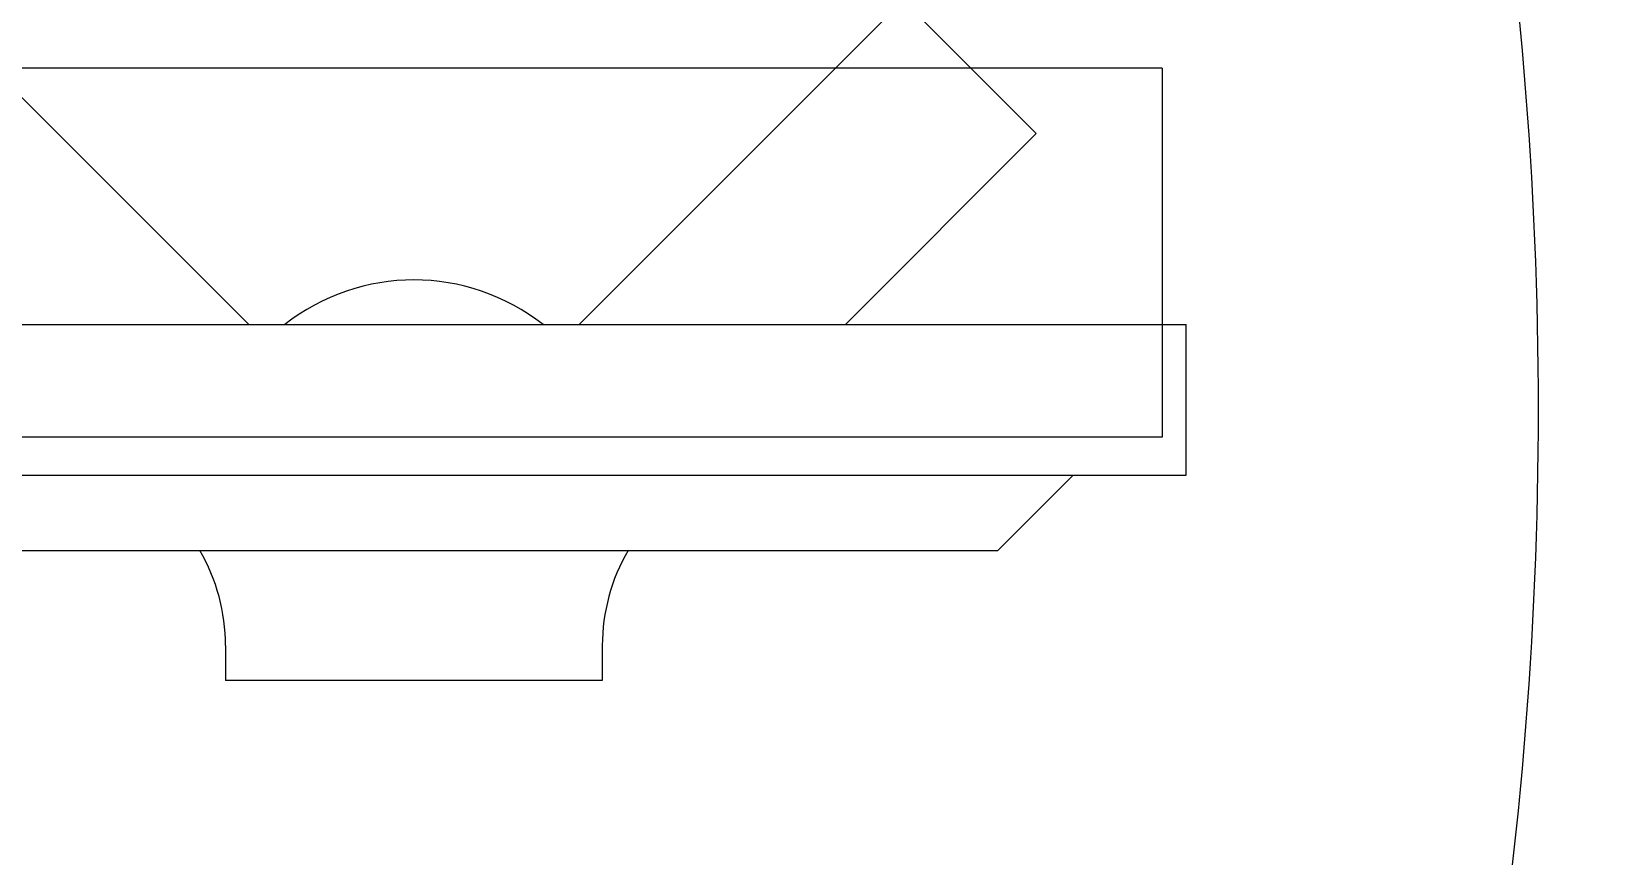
# Model space of a CAD drawing. Header units: millimetres. Extents: x -2143172 to 5255, y -610845 to 279739.
# Drawn here: x -1258887.3 to -1258471.6, y -23773.2 to -23554.4 of the extents above; entities that cross this region are included whole.
import ezdxf

# ---------------------------------------------------------------- set-up
doc = ezdxf.new("R2010")
doc.units = ezdxf.units.MM
doc.header["$LTSCALE"] = 30
doc.linetypes.add('HIDDEN', pattern=[9.524999999999999, 6.35, -3.175])
doc.layers.get('0').update_dxf_attribs({"lineweight": 5})
doc.layers.add('LOADING', color=163, linetype='Continuous', lineweight=5)
doc.layers.add('Title', color=7, linetype='Continuous', lineweight=5)
doc.styles.get("Standard").update_dxf_attribs({"font": ''})
doc.styles.get('Standard').set_extended_font_data('@Arial Unicode MS')

# ---------------------------------------------------------------- blocks, each defined once
blk = doc.blocks.new('GF21018-P')
at = {"color": 0}
blk.add_arc((-0.0001010474000793, -0.5294775460345988), 1.069482816835118, 80.36711584008485, 99.63288415991525, dxfattribs=at)
blk = doc.blocks.new('ITCWLS1-P')
for p, q in [((-0.3050894508816963, 0.4300000000222903, 5.3202569e-09), (-0.305089450880502, 0.0200000000222894, 5.3430671e-09)), ((-0.2650894508826422, 0.4300000000221987, 5.3142759e-09), (-0.2650894508814479, 0.0200000000221979, 5.3370861e-09)), ((-0.3250894508822464, 0.3800000000194237, 5.3257268e-09), (-0.3250894508808251, 0.0700000000252438, 5.3435783e-09)), ((-0.3250894508808251, 0.0700000000252438, 5.3435783e-09), (-0.3050894508804343, 0.0500000000247632, 5.3415795e-09)), ((-0.305089450880502, 0.0200000000222894, 5.3430671e-09), (-0.2650894508814479, 0.0200000000221979, 5.3370861e-09))]:
    blk.add_line(p, q)
at = {"color": 8, "linetype": 'HIDDEN'}
for p, q in [((-0.2949999999691499, 0.0263850739975168), (-0.2949999999145802, 0.4093850740064229)), ((-0.1969999999964784, 0.0263850739866029), (-0.1969999999455467, 0.4093850739918707)), ((-0.1969999999964784, 0.0263850739866029), (-0.2949999999727879, 0.0263850739975168))]:
    blk.add_line(p, q, dxfattribs=at)
at = {"color": 1, "extrusion": (2.482809e-10, 3.18408e-10, -1)}
blk.add_line((-0.2650894508821587, 0.2688120620979006), (-0.1790704612763825, 0.3548310517032291), dxfattribs=at)
at = {"color": 1}
for p, q in [((-0.3503228691952465, 0.2750000000221888), (-0.3596121910766719, 0.2750000000221888)), ((-0.3596121910766719, 0.1750000000221945), (-0.3596121910766719, 0.2750000000221888)), ((-0.350322869195243, 0.1750000000221945), (-0.3596121910766719, 0.1750000000221945))]:
    blk.add_line(p, q, dxfattribs=at)
at = {"color": 1, "extrusion": (2.482809e-10, -3.18408e-10, -1)}
for p, q in [((-0.2650894508819313, 0.1811879379462553), (-0.1790704612763826, 0.0951689483411542)), ((-0.2650894508817466, 0.1104772598276042), (-0.2144258003356193, 0.0598136092817398)), ((-0.1790704612763826, 0.0951689483411542), (-0.2144258003356193, 0.0598136092817398))]:
    blk.add_line(p, q, dxfattribs=at)
at = {"color": 1}
for centre, radius, start, end in [((-0.3503228691952465, 0.325000000022186), 0.05, 270, 300.3093402528993), ((-0.308901512958095, 0.2250000000221917), 0.0556414992665264, 321.94310604625, 38.05689395404729), ((-0.350322869195243, 0.1250000000221973), 0.05, 59.69065974650641, 89.99999999999999)]:
    blk.add_arc(centre, radius, start, end, dxfattribs=at)

msp = doc.modelspace()

# ---------------------------------------------------------------- block references
at = {"layer": 'LOADING', "extrusion": (-8.145445446452567e-06, 7.425388706827412e-07, 0.9999999999665502), "xscale": 1000.000000000004, "yscale": 1000.000000000004, "zscale": 1000.000000000004, "rotation": 269.9985892362868}
msp.add_blockref('GF21018-P', (-1259027.307578848, -23654.84063511479, 10.23386088625141), dxfattribs=at)
at = {"layer": 'LOADING', "extrusion": (-1.939895784822529e-16, 8.013725652657181e-06, 0.9999999999678902), "xscale": 1000.000000000012, "yscale": 1000.000000000012, "zscale": 1000.000000000012, "rotation": 90}
msp.add_blockref('ITCWLS1-P', (-1258560.758403922, -23367.09845727398, -0.2938394122882778), dxfattribs=at)

# ---------------------------------------------------------------- texts
at = {"layer": 'Title', "color": 3}
msp.add_text('OPD', height=6858.000000000001, dxfattribs=at).set_placement((-1262925.881108619, -25588.37344605301, 0.8065425297903053))

doc.saveas('drawing.dxf')
